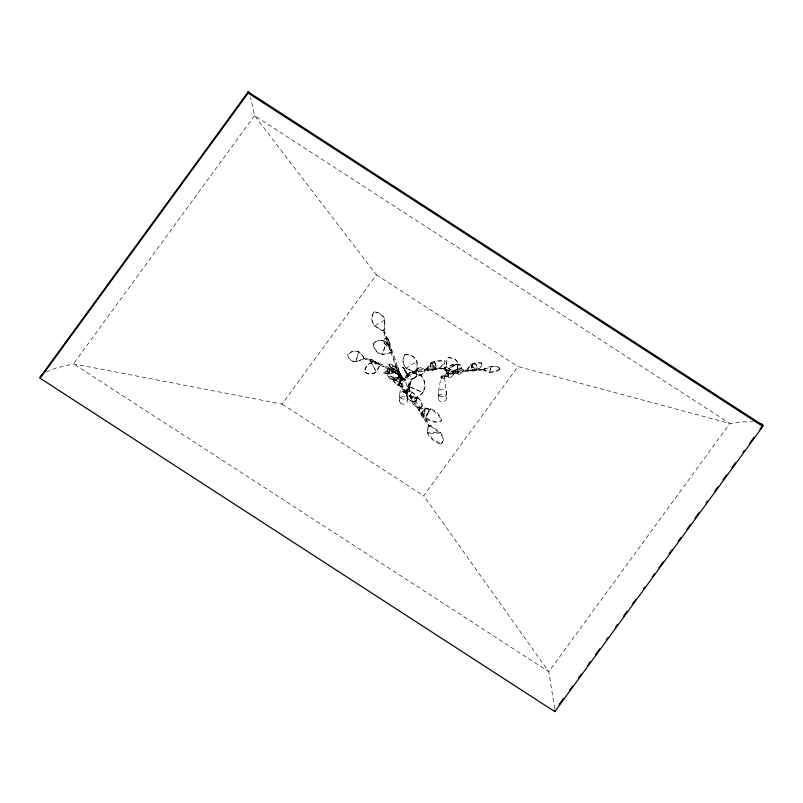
<?xml version="1.0" encoding="UTF-8"?>
<svg xmlns="http://www.w3.org/2000/svg" width="803" height="803" viewBox="0 0 803 803"><rect width="100%" height="100%" fill="white"/><g stroke="black" fill="none" stroke-linecap="round" stroke-linejoin="round"><path stroke-width="0.6" stroke-dasharray="4.01 3.01" d="M417.018 370.775L417.028 361.4A10.911 10.67 30.2 0 0 404.953 354.665L404.863 354.826A10.911 10.67 30.2 0 0 406.127 368.376L414.82 372.231L417.018 370.775L414.82 372.231M406.509 394.062L406.549 391.573A7.859 1.235 -67.6 0 1 410.082 382.389L409.5 382.148A7.859 1.235 -67.6 0 0 405.977 391.332L406.509 394.062L409.791 386.815A7.859 1.235 -67.6 0 0 410.082 382.389M399.432 400.577L399.533 395.417M407.583 400.185L407.683 395.026L405.635 379.407M438.257 398.519L438.378 392.356L440.998 376.948M446.348 398.639A4.085 3.844 1.1 0 0 440.797 394.504A4.085 3.844 1.1 0 0 439.783 401.088A4.085 3.844 1.1 0 0 446.348 398.639L446.468 392.476L444.43 376.998M401.841 377.671L399.071 384.597L399.553 384.798L402.313 377.882L398.981 384.517A6.825 0.683 -66.5 0 0 399.242 385.189L402.313 377.882L400.938 378.835L398.509 384.316A6.825 0.683 -66.5 0 0 398.77 384.988L401.229 380.803L402.183 377.46M457.65 371.076L446.428 374.228L441.54 376.597L441.329 377.36L442.122 377.862L449.59 374.569L459.336 372.18L484.229 369.781L475.075 369.149L457.65 371.076L457.901 363.207A9.255 8.974 -23.2 0 0 453.253 358.238L448.064 357.546L446.388 362.585A9.255 8.974 -23.2 0 0 448.736 368.948L455.833 372.19L457.66 371.086L457.901 363.207L448.676 368.788L457.961 363.357A9.255 8.974 -23.2 0 0 453.314 358.389L448.124 357.696L446.639 360.858M373.696 311.875L377.621 312.508L381.154 314.716A11.112 9.666 67.9 0 1 384.607 320.196L384.236 329.692L384.998 320.036A11.112 9.666 67.9 0 0 381.555 314.555L378.022 312.347L374.098 311.715L372 315.569A11.112 9.666 67.9 0 0 374.238 325.847L382.469 330.695L374.64 325.677A11.112 9.666 67.9 0 1 372.401 315.408L374.098 311.715M403.186 392.225L403.949 391.452L404.893 391.864L404.13 392.637L403.186 392.225L394.875 363.649L383.001 330.304L383.914 329.923L394.735 357.797L404.893 391.864M428.32 425.5L427.497 433.349A13.551 7.528 33.3 0 0 440.606 444.099L441.098 443.346A13.551 7.528 33.3 0 0 440.305 432.325L430.759 425.449L427.979 426.022L427.497 433.349L439.803 433.078L440.305 432.325L427.989 432.596A13.551 7.528 33.3 0 0 441.098 443.346M380.16 365.054L394.132 372.391L404.28 380.09L405.264 379.719L400.567 375.091L388.291 367.433L372.532 360.376L363.548 357.626L363.418 358.359L380.241 365.094L379.136 363.137L371.337 362.615A9.184 8.803 -27 0 0 364.873 372.05L364.964 372.221A8.994 8.622 -27 0 0 374.85 372.923L376.336 371.93L380.1 364.953L376.236 371.759L374.76 372.753A8.994 8.622 -27 0 1 364.853 372.05M398.288 373.455L398.469 371.96L399.121 371.849L402.273 376.758A5.491 1.144 61.6 0 1 401.319 377.199L398.288 373.455L398.83 371.759L401.319 377.199L398.539 373.325M389.415 369.661L388.752 374.589A9.255 5.601 -3.7 0 0 393.169 377.691L398.318 378.133L400.296 375.091A9.255 5.601 -3.7 0 0 398.258 371.116L398.228 370.544L391.282 368.577L389.395 369.27L388.752 374.589L398.258 371.116L391.302 368.978L389.395 369.27M444.581 368.507C434.564 370.293 421.786 369.942 412.471 374.148C408.315 373.756 405.615 381.003 402.564 379.267C412.3 368.487 431.472 367.011 444.581 368.507A91.512 30.213 12.7 0 0 405.756 377.52L404.14 379.086M399.613 394.424L402.213 379.146M421.264 414.77L421.736 413.073L425.68 408.817A7.859 3.373 -65.6 0 1 428.973 411.798A7.859 3.373 -65.6 0 1 423.311 417.389L420.902 414.609L421.374 412.903L425.158 408.576L425.68 408.817L423.311 417.389L420.902 414.609M389.967 344.035L389.575 345.431L386.363 346.234L384.185 343.282A6.424 3.523 -88.5 0 1 383.734 339.629L384.316 338.866A6.695 3.674 -88.5 0 1 388.331 339.207L390.268 344.045L389.877 345.431L386.363 346.234L388.331 339.207L390.268 344.045M363.327 359.132L363.819 356.994L358.62 351.654A8.974 8.321 -18.6 0 0 351.764 351.553L347.518 354.625L348.723 357.967A8.953 8.301 -18.6 0 0 355.9 361.862L363.327 359.132L363.819 356.994M390.961 352.678L392.025 350.168L386.574 342.148A11.403 10.449 72.1 0 0 373.465 343.594L373.134 343.694A11.142 10.208 72.1 0 0 378.213 352.908L382.057 354.555L391.191 352.607L392.025 350.168M403.919 379.678L403.869 378.524L402.735 378.484M406.117 393.902L409.209 386.584A7.859 1.235 -67.6 0 0 409.5 382.148M484.199 368.758L483.848 370.303L489.358 372.472A8.974 4.447 -10 0 0 496.194 371.578L500.239 369.37L498.824 367.272A8.953 4.437 -10 0 0 491.436 366.208L484.199 368.758L483.848 370.303M453.996 373.385L453.625 374.278A5.159 4.316 -30.6 0 1 449.69 377.239L444.782 376.065L449.8 377.43A5.159 4.316 -30.6 0 0 453.735 374.469L453.996 373.385A5.44 4.557 -30.6 0 0 451.898 371.779L448.034 371.95L444.651 374.991L444.852 376.195M463.401 370.263L463.03 371.157A5.159 4.316 -30.6 0 1 459.085 374.118L454.177 372.933L459.206 374.308A5.159 4.316 -30.6 0 0 463.14 371.347L463.401 370.263A5.44 4.557 -30.6 0 0 461.293 368.647L457.439 368.828L454.046 371.859L454.257 373.074M418.724 409.821L419.989 407.543L430.629 408.667A13.551 8.532 29.5 0 1 441.399 420.511L440.988 421.244A13.551 8.532 29.5 0 1 425.319 418.323L418.724 409.821L419.015 409.309L425.731 417.59A13.551 8.532 29.5 0 0 441.399 420.511M419.989 407.543L419.698 408.054L430.217 409.4A13.551 8.532 29.5 0 1 440.988 421.244M430.217 409.4L430.629 408.667L425.319 418.323L425.731 417.59M404.953 354.665A10.911 10.67 30.2 0 0 406.218 368.216L417.028 361.4L416.958 370.886M388.953 364.281L390.188 364.08A6.404 2.459 31.2 0 1 395.548 366.941L398.198 371.357L392.426 369.209L389.304 366.128A6.755 2.6 31.2 0 1 388.953 364.281L389.937 364.492A6.404 2.459 31.2 0 1 395.297 367.342L398.198 371.357M397.475 371.538L398.368 371.076M393.43 379.939L394.664 379.739A6.404 2.459 31.2 0 1 400.035 382.599L402.684 387.016L396.913 384.868L393.791 381.796A6.755 2.6 31.2 0 1 393.43 379.939L394.414 380.15A6.404 2.459 31.2 0 1 399.784 383.011L402.684 387.016M401.942 387.237L402.855 386.735M427.979 426.022L430.759 425.449M441.811 443.166L442.302 442.413M403.979 379.598L401.871 377.139L396.933 377.3A5.159 1.787 -13.7 0 0 392.848 379.096L392.526 379.899A5.44 1.877 -13.7 0 0 394.594 380.271C403.959 378.173 405.053 376.988 394.504 379.879A5.44 1.877 -13.7 0 1 392.436 379.518M387.407 369.561L387.779 369.009M395.578 366.268L397.836 367.654L399.693 375.392L388.301 368.376L395.839 365.887L398.097 367.272L399.693 375.392A11.493 7.639 33.9 0 1 395.548 379.498L389.927 379.307L386.996 374.228A11.493 7.639 33.9 0 1 388.301 368.376L395.839 365.887M389.927 379.307L390.298 378.765L395.919 378.946A11.493 7.639 33.9 0 0 400.065 374.84L388.672 367.824A11.493 7.639 33.9 0 0 387.367 373.686L390.298 378.765M399.171 376.798L399.543 376.246M467.075 369.561L470.468 364.793L471.873 363.98A8.994 5.27 -11 0 1 481.79 363.006L481.9 363.588A9.184 5.38 -11 0 1 476.038 370.203L468.229 370.916L467.075 369.561L468.229 370.916M443.698 368.577L444.621 367.282L453.595 364.211A10.911 4.738 -16.3 0 1 462.237 366.931A10.911 4.738 -16.3 0 1 448.937 370.725L443.698 368.577L449.158 371.478A10.911 4.738 -16.3 0 0 462.458 367.694L461.996 366.038M443.848 369.099L444.772 367.804L453.815 364.964A10.911 4.738 -16.3 0 1 462.458 367.694M46.152 372.01L56.1 368.035L73.485 363.839L282.074 404.07L376.376 274.797L254.531 115.632L250.556 97.595M554.743 708.888L548.78 671.689L423.713 495.812L518.005 366.529L729.827 423.482L743.126 421.846L753.073 421.776M467.155 369.952L470.588 365.365L471.993 364.562A8.994 5.27 -11 0 1 481.91 363.578M405.043 392.045L406.157 390.68L412.25 392.015A7.859 6.354 53 0 1 416.366 400.948L416.074 401.169A7.859 6.354 53 0 1 407.332 398.358L405.244 391.894L407.623 398.137A7.859 6.354 53 0 0 416.366 400.948M410.765 397.836L411.879 396.471L417.972 397.806A7.859 6.354 53 0 1 422.087 406.74L421.796 406.96A7.859 6.354 53 0 1 413.053 404.15L410.765 397.836L411.879 396.471M384.165 339.639L384.757 338.876A6.695 3.674 -88.5 0 1 388.772 339.217L386.805 346.244L384.627 343.293A6.424 3.523 -88.5 0 1 384.165 339.639L383.734 339.629M371.127 361.862L371.006 360.918A5.39 1.576 43 0 1 371.709 359.232L375.613 361.892L375.473 364.01L373.405 363.508A5.179 1.506 43 0 1 371.127 361.862L370.735 361.209A5.39 1.576 43 0 1 371.438 359.523L375.754 363.709L373.676 363.217A5.179 1.506 43 0 1 371.398 361.571M374.62 361.209L375.423 362.103L375.473 364.01L371.438 359.523L374.81 361.009M426.363 368.718L431.602 363.127A10.911 5.701 -18.7 0 1 444.822 360.838L445.053 361.541A10.911 5.701 -18.7 0 1 436.43 369.32L427.437 370.283L426.363 368.718L427.437 370.283M383.322 373.174L383.724 372.753A5.159 1.787 -13.7 0 1 387.809 370.956L392.808 371.056L387.899 371.337A5.159 1.787 -13.7 0 0 383.814 373.134L383.322 373.174A5.44 1.877 -13.7 0 0 385.38 373.536C398.86 369.701 393.701 372.221 385.47 373.917A5.44 1.877 -13.7 0 1 383.402 373.556M392.526 379.899L392.938 379.478A5.159 1.787 -13.7 0 1 397.023 377.681L401.871 377.139M426.534 369.199L431.843 363.829A10.911 5.701 -18.7 0 1 445.053 361.541M398.298 377.561L400.275 374.519A9.255 5.601 -3.7 0 0 398.228 370.544L388.722 374.007A9.255 5.601 -3.7 0 0 393.139 377.119L398.298 377.561L398.318 378.133M405.746 377.691L405.425 376.236L409.319 372.542A6.334 5.671 -12.8 0 1 416.958 374.278L417.008 374.499A6.334 5.671 -12.8 0 1 410.855 379.357L405.716 377.54L410.805 379.136A6.334 5.671 -12.8 0 0 416.958 374.278M413.946 373.445L413.625 371.99L417.52 368.296A6.334 5.671 -12.8 0 1 425.158 370.032L425.209 370.253A6.334 5.671 -12.8 0 1 419.056 375.101L413.916 373.295L419.005 374.891A6.334 5.671 -12.8 0 0 425.158 370.032M417.008 374.499A6.334 5.671 -12.8 0 0 409.369 372.763L405.425 376.236M425.209 370.253A6.334 5.671 -12.8 0 0 417.57 368.517L413.625 372.01M442.262 377.801L442.403 376.878L441.54 376.597M444.35 368.025C447.853 367.904 451.156 381.726 445.324 370.775A5.491 0.893 56.8 0 1 444.35 368.025M406.157 390.68L412.25 392.015L407.623 398.137M414.238 399.201L423.101 392.537A13.551 12.376 83.9 0 0 421.234 375.473L420.792 375.523A13.551 12.376 83.9 0 0 408.888 386.444L411.206 398.017L414.238 399.201L423.101 392.537L408.888 386.444L422.659 392.587A13.551 12.376 83.9 0 0 420.792 375.523M411.678 396.622L417.972 397.806L413.344 403.929A7.859 6.354 53 0 0 422.087 406.74M500.128 368.748L496.073 370.956A8.974 4.447 -10 0 1 489.238 371.859L483.767 369.872M384.035 329.903L383.041 330.304M403.066 391.342C414.348 397.987 420.541 416.225 429.424 426.293C423.994 413.495 416.155 397.957 403.929 389.435M484.068 369.28L484.079 370.173M472.887 364.371L471.512 366.068L471.813 370.163L472.666 371.016L476.099 370.223A5.39 3.724 57.2 0 0 476.641 365.325L476.209 364.391A5.179 3.573 57.2 0 0 473.83 363.98L471.762 365.907L471.983 370.053L472.847 370.906L476.099 370.223L471.762 365.907L475.848 370.384A5.39 3.724 57.2 0 0 476.38 365.485L475.948 364.552A5.179 3.573 57.2 0 0 473.569 364.14M444.481 367.915L445.073 367.754M447.813 374.62L448.616 375.031M402.735 367.413L403.216 367.182L405.103 370.093L408.346 376.236L402.735 367.413L408.346 376.236M407.914 375.593L408.647 376.045M457.62 370.976L455.793 372.08L448.676 368.788A9.255 8.974 -23.2 0 1 446.327 362.424M401.61 375.674L398.469 371.96L400.958 377.4A5.491 1.144 61.6 0 0 401.912 376.958L401.972 375.473M382.188 330.816L384.517 329.581M434.443 362.283A6.334 3.654 63.7 0 1 435.055 369.38L430.278 364.291A6.334 3.654 63.7 0 1 434.443 362.283L434.814 362.103A6.334 3.654 63.7 0 1 435.427 369.199L432.044 370.273L431.091 369.27L430.649 364.11A6.334 3.654 63.7 0 1 434.814 362.103M431.091 369.27L430.649 364.11L435.427 369.199L432.044 370.273M444.31 367.894L444.32 368.968M384.607 320.196L374.64 325.677M363.267 358.961L355.799 361.611A8.953 8.301 -18.6 0 1 348.632 357.716M363.418 358.359L363.719 357.516M484.279 369.179L491.556 366.83A8.953 4.437 -10 0 1 498.934 367.894L500.239 369.37M391.191 352.607L382.057 354.555L386.574 342.148L382.389 354.444L378.544 352.808A11.142 10.208 72.1 0 1 373.455 343.584M427.276 369.802L436.2 368.607A10.911 5.701 -18.7 0 0 444.822 360.838M468.149 370.514L475.918 369.621A9.184 5.38 -11 0 0 481.77 363.006M411.206 398.017L409.319 386.394A13.551 12.376 83.9 0 1 421.234 375.473M409.811 382.027L410.393 382.258M406.218 368.216L414.88 372.12M427.357 408.315L427.879 408.546M428.451 411.568A7.859 3.373 -65.6 0 1 422.79 417.159L425.158 408.576A7.859 3.373 -65.6 0 1 428.451 411.568L428.973 411.798M397.626 371.287L392.677 368.798L389.555 365.726A6.755 2.6 31.2 0 1 389.204 363.869M402.112 386.956L397.164 384.466L394.042 381.385A6.755 2.6 31.2 0 1 393.681 379.538M404.13 391.232L405.455 391.894A113.604 15.709 68 0 1 429.424 426.293M405.144 378.976L404.26 379.207L404.28 380.09M376.376 274.797L518.005 366.529M282.074 404.07L423.713 495.812M430.418 425.971L439.803 433.078A13.551 7.528 33.3 0 1 440.606 444.099M429.746 425.6L428.591 426.303M363.889 357.164L358.62 351.654L355.9 361.862L358.71 351.905A8.974 8.321 -18.6 0 0 351.865 351.804L347.518 354.625M432.295 370.153L431.352 369.139M444.721 367.975L447.833 372.923L448.375 375.182M391.794 350.249L386.243 342.259A11.403 10.449 72.1 0 0 373.134 343.704M408.205 375.402L403.166 367.142M448.054 374.469L445.675 370.544A5.491 0.893 56.8 0 1 444.691 367.804L444.621 367.282M379.136 363.137L371.337 362.615L376.336 371.93L371.448 362.785A9.184 8.803 -27 0 0 364.974 372.221M454.056 371.879L457.549 369.019L461.404 368.848A5.44 4.557 -30.6 0 1 463.512 370.454M444.651 374.991L448.144 372.15L452.009 371.97A5.44 4.557 -30.6 0 1 454.107 373.586M389.164 347.308L391.161 352.848M410.965 397.686L413.344 403.929M398.027 377.48L398.398 379.247M388.903 371.137L389.284 372.903M417.57 368.517L419.005 374.891M409.369 372.763L410.805 379.136M392.747 370.795L392.908 371.488M400.265 373.435L400.285 374.007M442.583 377.239A74.82 24.963 8.8 0 1 484.199 369.751M363.388 358.128A74.659 24.763 12.7 0 1 401.932 377.761M383.312 330.153A92.877 12.978 68 0 1 403.507 391.563M411.949 392.235A7.859 6.354 53 0 1 416.074 401.169M417.67 398.027A7.859 6.354 53 0 1 421.796 406.96M404.863 354.826A10.911 10.67 30.2 0 1 416.938 361.561M491.436 366.208L489.358 372.472L491.436 366.208M392.677 368.798L396.421 367.724L392.677 368.798M397.164 384.466L400.908 383.382L397.164 384.466M409.209 386.584L405.977 391.332L406.549 391.573L409.791 386.815L409.209 386.584M453.595 364.211L448.937 370.725L449.158 371.478L453.815 364.964L453.595 364.211M254.531 115.632L73.485 363.839L548.78 671.689L729.827 423.482L254.531 115.632M445.675 370.544L448.486 373.385L445.675 370.544M405.304 370.715L404.873 370.986L407.091 374.208L407.512 373.937L405.304 370.715M475.918 369.621L470.468 364.793L476.028 370.203L475.918 369.621M436.2 368.607L431.602 363.127L436.43 369.32L436.2 368.607M457.549 369.019L458.212 374.439L457.549 369.019M448.144 372.15L448.807 377.571L448.144 372.15M400.878 398.077A4.085 3.844 1.1 0 0 407.593 396.03A4.085 3.844 1.1 0 0 402.343 391.563A4.085 3.844 1.1 0 0 400.878 398.077M402.755 380.692A1.726 1.626 1.1 0 0 405.595 379.829A1.726 1.626 1.1 0 0 403.367 377.942A1.726 1.626 1.1 0 0 402.755 380.692M400.777 403.236A4.085 3.844 1.1 0 0 407.492 401.189A4.085 3.844 1.1 0 0 402.243 396.732A4.085 3.844 1.1 0 0 400.777 403.236M441.64 378.464A1.726 1.626 1.1 0 0 444.42 377.42A1.726 1.626 1.1 0 0 442.072 375.674A1.726 1.626 1.1 0 0 441.64 378.464M439.883 395.929A4.085 3.844 1.1 0 0 446.448 393.48A4.085 3.844 1.1 0 0 440.897 389.345A4.085 3.844 1.1 0 0 439.883 395.929M403.889 391.322A1.024 1.004 -62.6 0 0 404.16 389.565A1.024 1.004 -62.6 0 0 402.534 390.238A1.024 1.004 -62.6 0 0 403.889 391.322"/><path stroke-width="1.2" d="M761.134 423.442L762.85 425.239L762.83 426.413L554.803 711.619L40.15 378.273L40.17 377.099L41.967 374.7M248.92 92.124L248.318 91.381L248.177 93.068L40.15 378.273M554.803 711.619L554.823 710.444M40.17 377.099L248.197 91.893L762.85 425.239L759.899 429.284M559.249 704.372L563.676 698.309M569.578 690.219L572.529 686.174M578.431 678.083L581.382 674.038M587.284 665.948L590.235 661.893M595.394 654.816L599.821 648.754M606.466 639.65L607.941 637.622M615.319 627.514L617.527 624.473M623.429 616.383L627.123 611.334M632.282 604.247L635.966 599.189M643.344 589.081L644.819 587.053M652.197 576.945L654.415 573.904M658.841 567.841L663.268 561.769M669.17 553.679L672.121 549.633M678.013 541.543L680.964 537.498M686.866 529.408L690.56 524.349M694.986 518.286L699.413 512.214M706.048 503.11L707.523 501.092M714.901 490.974L717.852 486.929M723.011 479.853L726.705 474.794M731.864 467.717L735.558 462.658M742.936 452.541L744.411 450.523M749.57 443.447L753.997 437.374M762.83 426.413L248.177 93.068L248.197 91.893"/></g></svg>
